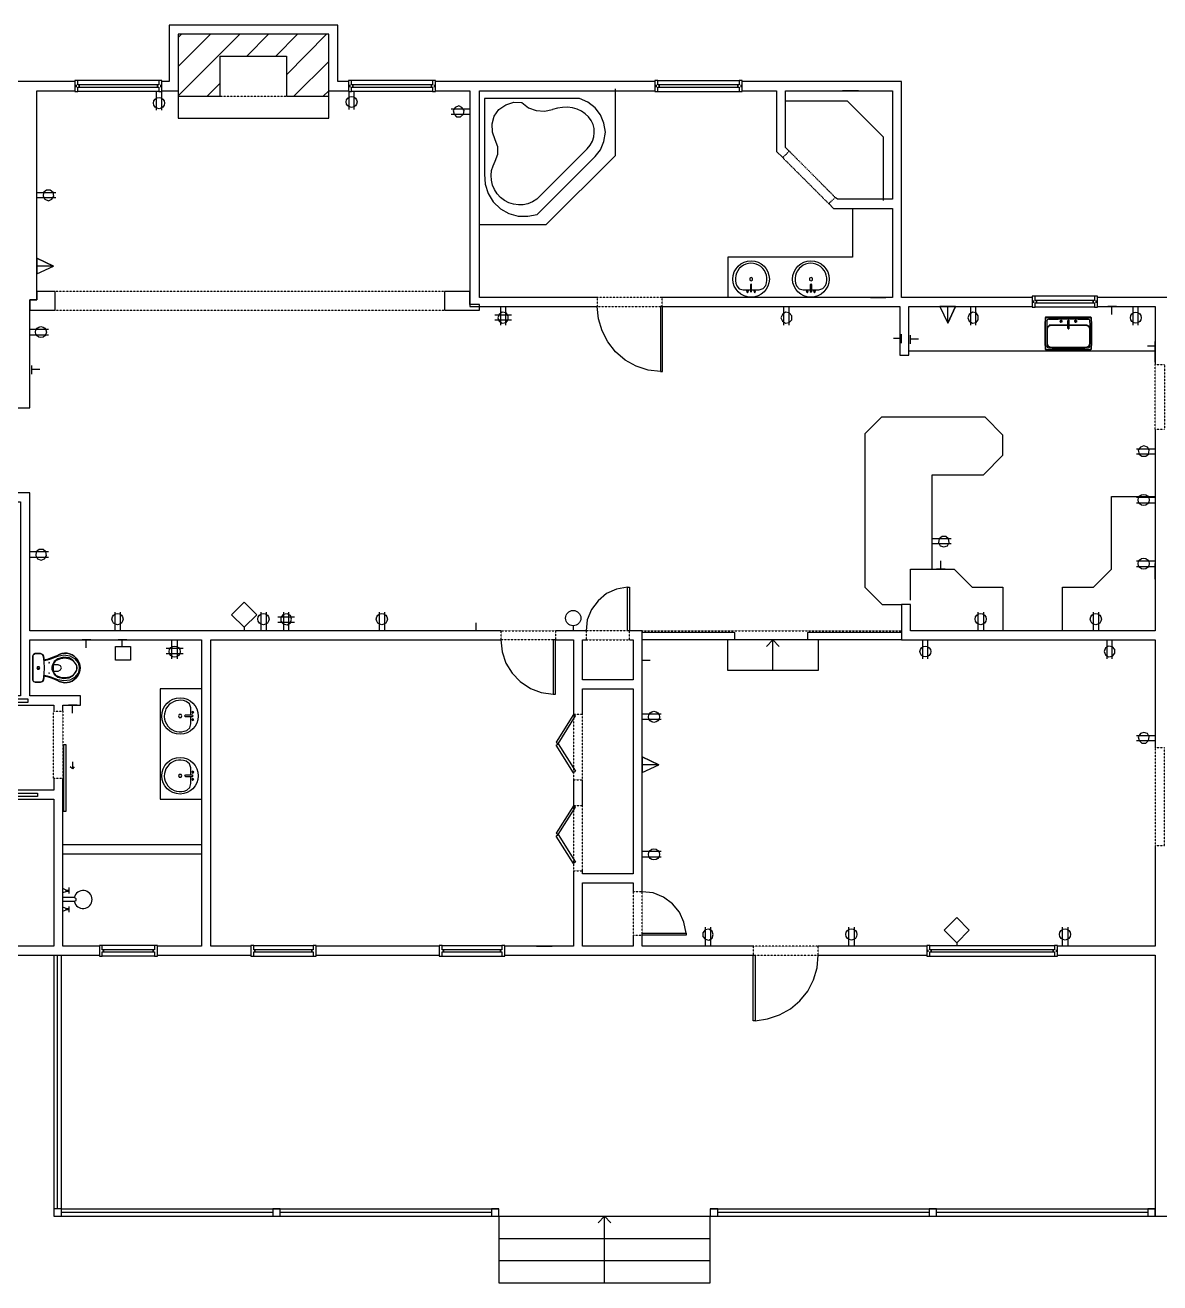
# Model space of a CAD drawing. Header units: inches. Extents: x -625442 to 34963, y -27993 to 66986.
# Drawn here: x 2120 to 2734, y 10921 to 11601 of the extents above; entities that cross this region are included whole.
import ezdxf

# ---------------------------------------------------------------- set-up
doc = ezdxf.new("R2010")
doc.units = ezdxf.units.IN
doc.header["$LTSCALE"] = 0.5
doc.header["$MEASUREMENT"] = 0
doc.linetypes.add('HIDDEN2', pattern=[0.1875, 0.125, -0.0625])
for name, color, linetype in [('A-ANNO-TEXT', 30, 'Continuous'), ('P-ABOVE', 201, 'HIDDEN2'), ('P-BELOW-LIGHT', 143, 'Continuous'), ('P-BELOW-MED', 145, 'Continuous'), ('P-CASEWORK', 140, 'Continuous'), ('P-DOOR', 51, 'Continuous'), ('P-FIXTURE', 63, 'Continuous'), ('P-RAILING', 60, 'Continuous'), ('P-WALL', 90, 'Continuous'), ('P-WINDOW', 213, 'Continuous')]:
    doc.layers.add(name, color=color, linetype=linetype)

msp = doc.modelspace()

# ---------------------------------------------------------------- linework, layer by layer
at = {"layer": 'A-ANNO-TEXT'}
for points in [[(2524.59186, 11252.25094), (2524.59186, 11268.88044), (2521.07032, 11265.3589)], [(2524.59186, 11268.88044), (2527.91776, 11265.3589)], [(2433.61872, 10921.41972), (2433.61872, 10957.41972), (2430.09718, 10953.89818)], [(2433.61872, 10957.41972), (2436.94462, 10953.89818)]]:
    msp.add_lwpolyline(points, dxfattribs=at)
at = {"layer": 'P-ABOVE'}
msp.add_line((2225.84782, 11562.73345), (2261.65015, 11562.73345), dxfattribs=at)
for points in [[(2558.24214, 11507.95393), (2533.39571, 11532.996), (2529.87417, 11529.47446), (2554.7206, 11504.62803)], [(2429.51026, 11449.06594), (2464.72567, 11449.06594), (2464.72567, 11453.95697), (2429.51026, 11453.95697)], [(2736.07995, 11382.54795), (2731.18892, 11382.54795), (2731.18892, 11417.76336), (2736.07995, 11417.76336)], [(2377.66535, 11268.88044), (2377.66535, 11273.77147), (2407.01153, 11273.77147), (2407.01153, 11268.88044)], [(2447.11796, 11273.77147), (2423.64103, 11273.77147), (2423.64103, 11268.88044), (2447.11796, 11268.88044)], [(2135.85289, 11230.33913), (2140.93956, 11230.33913), (2140.93956, 11193.94987), (2135.85289, 11193.94987)], [(2421.68461, 11228.57836), (2416.79359, 11228.57836), (2416.79359, 11193.16731), (2421.68461, 11193.16731)], [(2736.07995, 11157.75626), (2736.07995, 11210.57937), (2731.18892, 11210.57937), (2731.18892, 11157.75626)], [(2421.68461, 11179.27679), (2416.79359, 11179.27679), (2416.79359, 11144.06138), (2421.68461, 11144.06138)], [(2453.9654, 11109.23725), (2453.9654, 11132.71419), (2449.07438, 11132.71419), (2449.07438, 11109.23725)], [(2513.8316, 11098.47699), (2549.04701, 11098.47699), (2549.04701, 11103.36802), (2513.8316, 11103.36802)]]:
    msp.add_lwpolyline(points, close=True, dxfattribs=at)
for points in [[(2347.14533, 11457.08723), (2136.63545, 11457.08723)], [(2136.63545, 11447.10953), (2347.14533, 11447.10953)], [(2453.9654, 11273.77147), (2594.04447, 11273.77147)]]:
    msp.add_lwpolyline(points, dxfattribs=at)
at = {"layer": 'P-BELOW-LIGHT'}
for points in [[(2236.41244, 11596.18809), (2203.15344, 11562.92909)], [(2220.56551, 11596.18809), (2203.15344, 11578.77603)], [(2204.91421, 11596.18809), (2203.15344, 11594.42732)], [(2252.06373, 11596.18809), (2240.32526, 11584.25398)], [(2267.71502, 11596.18809), (2255.97656, 11584.25398)], [(2283.36632, 11596.18809), (2261.65015, 11574.27628)], [(2284.54016, 11581.515), (2265.75861, 11562.73345)], [(2148.17828, 11567.62448), (2148.17828, 11568.79833)], [(2192.78446, 11571.14602), (2192.78446, 11568.79833), (2192.0019, 11568.79833), (2192.0019, 11567.62448), (2192.78446, 11567.62448), (2192.78446, 11565.27679), (2194.34959, 11565.27679), (2194.34959, 11571.14602), (2192.78446, 11571.14602), (2148.96084, 11571.14602)], [(2193.56703, 11568.79833), (2193.56703, 11567.62448)], [(2225.84782, 11569.77653), (2218.80474, 11562.73345)], [(2296.08299, 11567.62448), (2296.08299, 11568.79833)], [(2340.68918, 11571.14602), (2340.68918, 11568.79833), (2340.10225, 11568.79833), (2340.10225, 11567.62448), (2340.68918, 11567.62448), (2340.68918, 11565.27679), (2342.2543, 11565.27679), (2342.2543, 11571.14602), (2340.68918, 11571.14602), (2296.86556, 11571.14602)], [(2341.47174, 11568.79833), (2341.47174, 11567.62448)], [(2462.37797, 11565.27679), (2462.37797, 11567.62448), (2463.16054, 11567.62448), (2463.16054, 11568.79833), (2462.37797, 11568.79833), (2462.37797, 11571.14602), (2460.81285, 11571.14602), (2460.81285, 11565.27679), (2462.37797, 11565.27679), (2506.39723, 11565.27679)], [(2461.59541, 11567.62448), (2461.59541, 11568.79833)], [(2462.37797, 11571.14602), (2506.39723, 11571.14602)], [(2507.1798, 11568.79833), (2507.1798, 11567.62448)], [(2192.78446, 11565.27679), (2148.96084, 11565.27679)], [(2191.41497, 11555.10345), (2191.41497, 11565.27679)], [(2194.34959, 11555.10345), (2194.34959, 11565.27679)], [(2284.54016, 11565.66807), (2281.60555, 11562.73345)], [(2295.49607, 11555.49473), (2295.49607, 11565.66807)], [(2340.68918, 11565.27679), (2296.86556, 11565.27679)], [(2298.23504, 11555.49473), (2298.23504, 11565.66807)], [(2570.76317, 11565.66807), (2562.15496, 11565.66807)], [(2350.66687, 11555.88601), (2360.84021, 11555.88601)], [(2584.26241, 11506.3888), (2584.26241, 11540.626), (2564.89394, 11559.99448), (2531.4393, 11559.99448)], [(2350.66687, 11552.9514), (2360.84021, 11552.9514)], [(2137.02673, 11510.49726), (2126.85339, 11510.49726)], [(2137.02673, 11507.75829), (2126.85339, 11507.75829)], [(2570.76317, 11506.97572), (2562.15496, 11506.97572)], [(2577.21933, 11502.08469), (2585.6319, 11502.08469)], [(2577.21933, 11453.95697), (2585.6319, 11453.95697)], [(2698.32121, 11454.54389), (2698.32121, 11452.1962), (2697.53864, 11452.1962), (2697.53864, 11451.02235), (2698.32121, 11451.02235), (2698.32121, 11448.67466), (2699.88634, 11448.67466), (2699.88634, 11454.54389), (2698.32121, 11454.54389), (2666.23606, 11454.54389)], [(2377.46971, 11438.8926), (2377.46971, 11449.06594)], [(2380.20869, 11438.8926), (2380.20869, 11449.06594)], [(2530.4611, 11438.8926), (2530.4611, 11449.06594)], [(2533.39571, 11438.8926), (2533.39571, 11449.06594)], [(2631.41193, 11438.8926), (2631.41193, 11449.06594)], [(2634.15091, 11438.8926), (2634.15091, 11449.06594)], [(2665.45349, 11451.02235), (2665.45349, 11452.1962)], [(2698.32121, 11448.67466), (2666.23606, 11448.67466)], [(2699.10377, 11452.1962), (2699.10377, 11451.02235)], [(2710.25532, 11449.06594), (2705.55993, 11449.06594)], [(2707.71198, 11444.76184), (2707.71198, 11449.06594)], [(2719.25481, 11438.8926), (2719.25481, 11449.06594)], [(2721.99379, 11438.8926), (2721.99379, 11449.06594)], [(2383.33895, 11444.37055), (2374.33945, 11444.37055)], [(2383.33895, 11441.63158), (2374.33945, 11441.63158)], [(2133.11391, 11436.54491), (2122.94057, 11436.54491)], [(2133.11391, 11433.61029), (2122.94057, 11433.61029)], [(2594.04447, 11429.30618), (2594.04447, 11434.00157)], [(2598.9355, 11428.9149), (2598.9355, 11433.61029)], [(2589.74037, 11431.84952), (2594.04447, 11431.84952)], [(2603.23961, 11431.45824), (2598.9355, 11431.45824)], [(2726.88482, 11427.74106), (2731.18892, 11427.74106)], [(2731.18892, 11425.19772), (2731.18892, 11430.08875)], [(2731.18892, 11418.9372), (2731.18892, 11427.34977)], [(2124.11442, 11412.48105), (2124.11442, 11417.17643)], [(2128.41852, 11415.02438), (2124.11442, 11415.02438)], [(2721.01558, 11372.17897), (2731.18892, 11372.17897)], [(2721.01558, 11369.43999), (2731.18892, 11369.43999)], [(2721.01558, 11345.96305), (2731.18892, 11345.96305)], [(2721.01558, 11343.02844), (2731.18892, 11343.02844)], [(2620.84731, 11323.46432), (2610.67397, 11323.46432)], [(2133.11391, 11316.42124), (2122.94057, 11316.42124)], [(2620.84731, 11320.72534), (2610.67397, 11320.72534)], [(2133.11391, 11313.48662), (2122.94057, 11313.48662)], [(2615.17372, 11311.53021), (2615.17372, 11307.03046)], [(2721.01558, 11311.53021), (2731.18892, 11311.53021)], [(2731.18892, 11301.74815), (2731.18892, 11310.16072)], [(2617.71705, 11307.03046), (2613.02166, 11307.03046)], [(2721.01558, 11308.59559), (2731.18892, 11308.59559)], [(2168.91624, 11283.94481), (2168.91624, 11273.77147)], [(2171.85086, 11283.94481), (2171.85086, 11273.77147)], [(2247.75963, 11283.94481), (2247.75963, 11273.77147)], [(2250.69424, 11283.94481), (2250.69424, 11273.77147)], [(2260.08502, 11283.94481), (2260.08502, 11273.77147)], [(2262.824, 11283.94481), (2262.824, 11273.77147)], [(2311.73428, 11283.94481), (2311.73428, 11273.77147)], [(2314.6689, 11283.94481), (2314.6689, 11273.77147)], [(2635.32476, 11283.94481), (2635.32476, 11273.77147)], [(2638.25937, 11283.94481), (2638.25937, 11273.77147)], [(2697.53864, 11283.94481), (2697.53864, 11273.77147)], [(2700.47326, 11283.94481), (2700.47326, 11273.77147)], [(2238.76013, 11275.72788), (2238.76013, 11273.77147)], [(2256.95476, 11281.40147), (2265.95425, 11281.40147)], [(2256.95476, 11278.46685), (2265.95425, 11278.46685)], [(2363.97047, 11278.07557), (2363.97047, 11273.77147)], [(2416.59794, 11276.51044), (2416.59794, 11273.77147)], [(2156.00392, 11268.88044), (2151.30854, 11268.88044)], [(2153.46059, 11264.57633), (2153.46059, 11268.88044)], [(2175.3724, 11268.88044), (2170.67701, 11268.88044)], [(2172.82906, 11265.3589), (2172.82906, 11268.88044)], [(2199.82754, 11258.7071), (2199.82754, 11268.88044)], [(2202.76216, 11258.7071), (2202.76216, 11268.88044)], [(2419.14128, 11273.77147), (2414.44589, 11273.77147)], [(2605.5873, 11258.7071), (2605.5873, 11268.88044)], [(2608.32628, 11258.7071), (2608.32628, 11268.88044)], [(2705.16865, 11258.7071), (2705.16865, 11268.88044)], [(2707.90762, 11258.7071), (2707.90762, 11268.88044)], [(2205.89242, 11264.18505), (2196.69729, 11264.18505)], [(2205.89242, 11261.25043), (2196.69729, 11261.25043)], [(2453.9654, 11255.18556), (2453.9654, 11259.88094)], [(2458.26951, 11257.72889), (2453.9654, 11257.72889)], [(2148.56956, 11233.66503), (2143.87417, 11233.66503)], [(2146.02623, 11229.36092), (2146.02623, 11233.66503)], [(2464.13874, 11228.774), (2453.9654, 11228.774)], [(2464.13874, 11225.83938), (2453.9654, 11225.83938)], [(2721.01558, 11217.23117), (2731.18892, 11217.23117)], [(2721.01558, 11214.4922), (2731.18892, 11214.4922)], [(2146.02623, 11202.94937), (2146.02623, 11199.23219)], [(2147.00443, 11200.21039), (2146.02623, 11199.23219), (2144.85238, 11200.21039)], [(2464.13874, 11154.43036), (2453.9654, 11154.43036)], [(2464.13874, 11151.49574), (2453.9654, 11151.49574)], [(2488.00697, 11113.54136), (2488.00697, 11103.36802)], [(2490.74594, 11113.54136), (2490.74594, 11103.36802)], [(2565.48086, 11113.54136), (2565.48086, 11103.36802)], [(2568.41548, 11113.54136), (2568.41548, 11103.36802)], [(2680.90915, 11113.54136), (2680.90915, 11103.36802)], [(2683.84376, 11113.54136), (2683.84376, 11103.36802)], [(2190.43677, 11103.7593), (2190.43677, 11101.41161), (2189.6542, 11101.41161), (2189.6542, 11100.23776), (2190.43677, 11100.23776), (2190.43677, 11097.89007), (2192.0019, 11097.89007), (2192.0019, 11103.7593), (2190.43677, 11103.7593), (2162.0688, 11103.7593)], [(2244.04244, 11097.89007), (2244.04244, 11100.23776), (2244.62937, 11100.23776), (2244.62937, 11101.41161), (2244.04244, 11101.41161), (2244.04244, 11103.7593), (2242.47732, 11103.7593), (2242.47732, 11097.89007), (2244.04244, 11097.89007), (2276.12759, 11097.89007)], [(2244.04244, 11103.7593), (2276.12759, 11103.7593)], [(2345.77585, 11097.89007), (2345.77585, 11100.23776), (2346.55841, 11100.23776), (2346.55841, 11101.41161), (2345.77585, 11101.41161), (2345.77585, 11103.7593), (2344.21072, 11103.7593), (2344.21072, 11097.89007), (2345.77585, 11097.89007), (2378.05664, 11097.89007)], [(2345.77585, 11103.7593), (2378.05664, 11103.7593)], [(2396.83819, 11103.36802), (2405.25076, 11103.36802)], [(2609.30448, 11097.89007), (2609.30448, 11100.23776), (2610.08705, 11100.23776), (2610.08705, 11101.41161), (2609.30448, 11101.41161), (2609.30448, 11103.7593), (2607.73935, 11103.7593), (2607.73935, 11097.89007), (2609.30448, 11097.89007), (2676.80068, 11097.89007)], [(2608.52192, 11100.23776), (2608.52192, 11101.41161)], [(2609.30448, 11103.7593), (2676.80068, 11103.7593)], [(2623.97757, 11105.12879), (2623.97757, 11103.36802)], [(2677.58325, 11101.41161), (2677.58325, 11100.23776)], [(2190.43677, 11097.89007), (2162.0688, 11097.89007)]]:
    msp.add_lwpolyline(points, dxfattribs=at)
for points in [[(2148.96084, 11568.79833), (2148.96084, 11571.14602), (2147.39571, 11571.14602), (2147.39571, 11565.27679), (2148.96084, 11565.27679), (2148.96084, 11567.62448), (2149.74341, 11567.62448), (2149.74341, 11568.79833)], [(2296.86556, 11568.79833), (2296.86556, 11571.14602), (2295.30043, 11571.14602), (2295.30043, 11565.27679), (2296.86556, 11565.27679), (2296.86556, 11567.62448), (2297.64812, 11567.62448), (2297.64812, 11568.79833)], [(2506.39723, 11567.62448), (2506.39723, 11565.27679), (2507.96236, 11565.27679), (2507.96236, 11571.14602), (2506.39723, 11571.14602), (2506.39723, 11568.79833), (2505.61467, 11568.79833), (2505.61467, 11567.62448)], [(2354.77534, 11557.45114), (2352.81893, 11556.66858), (2351.84072, 11554.90781), (2352.232, 11552.9514), (2353.60149, 11551.58191), (2355.75354, 11551.58191), (2357.31867, 11552.9514), (2357.70996, 11554.90781), (2356.53611, 11556.66858)], [(2133.11391, 11506.19316), (2134.87468, 11506.97572), (2136.04853, 11508.73649), (2135.65724, 11510.69291), (2134.09212, 11511.86675), (2131.94006, 11511.86675), (2130.37493, 11510.69291), (2130.17929, 11508.73649), (2131.1575, 11506.97572)], [(2126.85339, 11466.67365), (2135.85289, 11470.78211), (2126.85339, 11475.08622)], [(2126.85339, 11470.78211), (2126.85339, 11475.08622), (2135.85289, 11470.78211), (2126.85339, 11470.78211), (2126.85339, 11466.67365), (2135.85289, 11470.78211)], [(2666.23606, 11452.1962), (2666.23606, 11454.54389), (2664.67093, 11454.54389), (2664.67093, 11448.67466), (2666.23606, 11448.67466), (2666.23606, 11451.02235), (2667.01862, 11451.02235), (2667.01862, 11452.1962)], [(2375.90458, 11443.00107), (2376.68715, 11441.04465), (2378.25228, 11440.06645), (2380.40433, 11440.45773), (2381.57818, 11441.82722), (2381.57818, 11443.97927), (2380.40433, 11445.5444), (2378.25228, 11445.93568), (2376.68715, 11444.76184)], [(2528.89597, 11443.00107), (2529.67853, 11441.04465), (2531.4393, 11440.06645), (2533.39571, 11440.45773), (2534.7652, 11441.82722), (2534.7652, 11443.97927), (2533.39571, 11445.5444), (2531.4393, 11445.93568), (2529.67853, 11444.76184)], [(2614.78243, 11449.06594), (2619.08654, 11440.06645), (2623.195, 11449.06594)], [(2619.08654, 11449.06594), (2623.195, 11449.06594), (2619.08654, 11440.06645), (2619.08654, 11449.06594), (2614.78243, 11449.06594), (2619.08654, 11440.06645)], [(2629.8468, 11443.00107), (2630.62937, 11441.04465), (2632.39014, 11440.06645), (2634.34655, 11440.45773), (2635.5204, 11441.82722), (2635.5204, 11443.97927), (2634.34655, 11445.5444), (2632.39014, 11445.93568), (2630.62937, 11444.76184)], [(2724.92841, 11373.7441), (2723.16763, 11372.96153), (2721.99379, 11371.3964), (2722.38507, 11369.24435), (2723.9502, 11368.0705), (2726.10225, 11368.0705), (2727.47174, 11369.24435), (2727.86302, 11371.3964), (2726.88482, 11372.96153)], [(2616.93449, 11319.16021), (2618.8909, 11319.74714), (2619.8691, 11321.50791), (2619.47782, 11323.46432), (2617.91269, 11324.83381), (2615.95628, 11324.83381), (2614.39115, 11323.46432), (2613.99987, 11321.50791), (2614.97808, 11319.74714)], [(2129.20109, 11311.92149), (2130.96186, 11312.70406), (2131.94006, 11314.46483), (2131.74442, 11316.42124), (2130.17929, 11317.79073), (2128.02724, 11317.79073), (2126.46211, 11316.42124), (2126.26647, 11314.46483), (2127.24467, 11312.70406)], [(2238.76013, 11289.22712), (2245.60757, 11282.37968), (2238.76013, 11275.72788), (2231.91269, 11282.37968), (2238.76013, 11289.22712), (2245.60757, 11282.37968), (2238.76013, 11275.72788), (2231.91269, 11282.37968)], [(2264.38912, 11280.03198), (2263.8022, 11281.98839), (2262.04143, 11282.9666), (2259.88938, 11282.57532), (2258.71553, 11281.01019), (2258.71553, 11279.05378), (2259.88938, 11277.48865), (2262.04143, 11277.09737), (2263.8022, 11278.07557)], [(2169.30752, 11257.92453), (2169.30752, 11265.3589), (2177.32881, 11265.3589), (2177.32881, 11257.92453)], [(2703.60352, 11262.61992), (2704.19044, 11260.85915), (2705.95121, 11259.6853), (2708.10327, 11260.07659), (2709.27711, 11261.64171), (2709.27711, 11263.59813), (2708.10327, 11265.16326), (2705.95121, 11265.55454), (2704.19044, 11264.57633)], [(2724.92841, 11218.7963), (2723.16763, 11218.20938), (2721.99379, 11216.44861), (2722.38507, 11214.4922), (2723.9502, 11213.12271), (2726.10225, 11213.12271), (2727.47174, 11214.4922), (2727.86302, 11216.44861), (2726.88482, 11218.20938)], [(2453.9654, 11197.27577), (2462.9649, 11201.38424), (2453.9654, 11205.68834)], [(2453.9654, 11201.38424), (2453.9654, 11205.68834), (2462.9649, 11201.38424), (2453.9654, 11201.38424), (2453.9654, 11197.27577), (2462.9649, 11201.38424)], [(2492.31107, 11109.62854), (2491.72415, 11111.38931), (2489.96338, 11112.56315), (2488.00697, 11112.17187), (2486.63748, 11110.60674), (2486.63748, 11108.65033), (2488.00697, 11107.0852), (2489.96338, 11106.69392), (2491.72415, 11107.67213)], [(2623.97757, 11118.82367), (2630.62937, 11111.97623), (2623.97757, 11105.12879), (2617.13013, 11111.97623), (2623.97757, 11118.82367), (2630.62937, 11111.97623), (2623.97757, 11105.12879), (2617.13013, 11111.97623)], [(2162.0688, 11101.41161), (2162.0688, 11103.7593), (2160.69931, 11103.7593), (2160.69931, 11097.89007), (2162.0688, 11097.89007), (2162.0688, 11100.23776), (2162.85137, 11100.23776), (2162.85137, 11101.41161)], [(2276.12759, 11100.23776), (2276.12759, 11097.89007), (2277.69272, 11097.89007), (2277.69272, 11103.7593), (2276.12759, 11103.7593), (2276.12759, 11101.41161), (2275.34503, 11101.41161), (2275.34503, 11100.23776)], [(2378.05664, 11100.23776), (2378.05664, 11097.89007), (2379.62177, 11097.89007), (2379.62177, 11103.7593), (2378.05664, 11103.7593), (2378.05664, 11101.41161), (2377.27407, 11101.41161), (2377.27407, 11100.23776)], [(2676.80068, 11100.23776), (2676.80068, 11097.89007), (2678.36581, 11097.89007), (2678.36581, 11103.7593), (2676.80068, 11103.7593), (2676.80068, 11101.41161), (2676.01812, 11101.41161), (2676.01812, 11100.23776)]]:
    msp.add_lwpolyline(points, close=True, dxfattribs=at)
for centre, radius in [((2192.85477, 11558.94902), 3.00568), ((2296.8832, 11559.58812), 2.95777), ((2720.64639, 11442.9937), 2.95672), ((2129.02052, 11435.19306), 2.95777), ((2724.86115, 11344.52326), 3.00568), ((2724.86115, 11310.09041), 3.00568), ((2170.41106, 11280.09923), 3.00568), ((2249.25445, 11280.09923), 3.00568), ((2313.22911, 11280.09923), 3.00568), ((2416.63073, 11280.62336), 4.14125), ((2636.81958, 11280.09923), 3.00568), ((2699.03346, 11280.09923), 3.00568), ((2201.26734, 11262.55267), 3.00568), ((2606.93786, 11262.58837), 2.91586), ((2460.29317, 11227.27918), 3.00568), ((2460.29317, 11152.93554), 3.00568), ((2566.97568, 11109.69579), 3.00568), ((2682.40397, 11109.69579), 3.00568)]:
    msp.add_circle(centre, radius, dxfattribs=at)
at = {"layer": 'P-BELOW-MED'}
for p, q in [((2136.04853, 11098.47699), (2136.04853, 10957.41972)), ((2140.04853, 10961.41972), (2140.04853, 11098.47699)), ((2136.04853, 10957.41972), (2376.50469, 10957.41972)), ((2140.04853, 10961.41972), (2376.50469, 10961.41972)), ((2376.50469, 10957.41972), (2490.73276, 10957.41972)), ((2490.73276, 10961.41972), (2731.18892, 10961.41972)), ((2490.73276, 10957.41972), (2731.18892, 10957.41972))]:
    msp.add_line(p, q, dxfattribs=at)
for points in [[(2203.15344, 11562.73345), (2203.15344, 11550.73345), (2284.54016, 11550.73345), (2284.54016, 11562.73345)], [(2504.04954, 11268.88044), (2504.04954, 11272.79326), (2453.9654, 11272.79326)], [(2594.04447, 11268.88044), (2453.9654, 11268.88044)], [(2549.04701, 11268.88044), (2549.04701, 11252.25094), (2500.13672, 11252.25094), (2500.13672, 11268.88044)], [(2594.04447, 11272.79326), (2543.17777, 11272.79326), (2543.17777, 11268.88044)], [(2215.87012, 11158.14754), (2140.54827, 11158.14754)], [(2140.93956, 11153.25651), (2215.87012, 11153.25651)], [(2376.50469, 10957.41972), (2376.50469, 10945.41972), (2490.73276, 10945.41972), (2490.73276, 10957.41972)], [(2376.50469, 10945.41972), (2376.50469, 10933.41972), (2490.73276, 10933.41972), (2490.73276, 10945.41972)], [(2376.50469, 10933.41972), (2376.50469, 10921.41972), (2490.73276, 10921.41972), (2490.73276, 10933.41972)]]:
    msp.add_lwpolyline(points, dxfattribs=at)
at = {"layer": 'P-CASEWORK'}
msp.add_line((2597.9573, 11425.06594), (2731.18892, 11425.06594), dxfattribs=at)
for points in [[(2439.29232, 11566.64628), (2439.29232, 11530.45266), (2401.92486, 11493.0852), (2365.92688, 11493.0852)], [(2567.63292, 11502.08469), (2567.63292, 11475.67314), (2500.13672, 11475.67314), (2500.13672, 11453.95697)], [(2610.67397, 11307.03046), (2610.67397, 11358.0928), (2638.25937, 11358.0928), (2648.824, 11368.65743), (2648.824, 11379.41769), (2639.23758, 11389.19975), (2583.28421, 11389.19975), (2574.28472, 11380.20025), (2574.28472, 11297.44405), (2583.67549, 11288.05327), (2594.04447, 11288.05327)], [(2681.10479, 11273.77147), (2681.10479, 11297.44405), (2697.73428, 11297.44405), (2707.51634, 11307.03046), (2707.51634, 11346.35433), (2730.99328, 11346.35433)], [(2598.9355, 11290.40096), (2598.9355, 11307.03046), (2622.41244, 11307.03046), (2632.1945, 11297.44405), (2648.824, 11297.44405), (2648.824, 11273.77147)], [(2215.87012, 11242.46888), (2193.37139, 11242.46888), (2193.37139, 11182.79833), (2215.87012, 11182.79833)]]:
    msp.add_lwpolyline(points, dxfattribs=at)
at = {"layer": 'P-DOOR'}
for points in [[(2463.74746, 11413.85053), (2457.09566, 11414.6331), (2450.63951, 11416.78515), (2444.77027, 11420.11105), (2439.48796, 11424.6108), (2435.37949, 11429.89311), (2432.24924, 11435.95798), (2430.29282, 11442.41414), (2429.51026, 11449.06594)], [(2445.94412, 11297.44405), (2440.07488, 11296.2702), (2434.59693, 11293.92251), (2430.09718, 11290.00968), (2426.57564, 11285.31429), (2424.22795, 11279.6407), (2423.64103, 11273.77147), (2407.01153, 11273.77147)], [(2377.46971, 11268.88044), (2378.25228, 11262.42428), (2380.20869, 11256.3594), (2383.73023, 11250.88145), (2388.03434, 11246.3817), (2393.51229, 11242.66452), (2399.38152, 11240.51247), (2405.83768, 11239.53426)], [(2477.63798, 11110.4111), (2476.46414, 11116.28034), (2474.11644, 11121.75829), (2470.20362, 11126.25803), (2465.50823, 11129.77958), (2459.83464, 11132.12727), (2453.9654, 11132.71419)], [(2515.00545, 11063.06594), (2521.65724, 11064.04415), (2528.1134, 11066.1962), (2533.98264, 11069.5221), (2539.06931, 11073.82621), (2543.37341, 11079.10852), (2546.50367, 11085.17339), (2548.46008, 11091.62955), (2549.04701, 11098.47699)]]:
    msp.add_lwpolyline(points, dxfattribs=at)
for points in [[(2463.74746, 11449.06594), (2463.74746, 11413.85053), (2464.92131, 11413.85053), (2464.92131, 11449.06594)], [(2445.94412, 11273.77147), (2445.94412, 11297.44405), (2447.11796, 11297.44405), (2447.11796, 11273.77147)], [(2405.83768, 11268.88044), (2405.83768, 11239.53426), (2407.01153, 11239.53426), (2407.01153, 11268.88044)], [(2407.40281, 11213.51399), (2408.57666, 11212.73143), (2417.96743, 11227.79579), (2416.79359, 11228.57836)], [(2142.70033, 11212.1445), (2141.1352, 11212.1445), (2141.1352, 11176.34217), (2142.70033, 11176.34217)], [(2407.40281, 11211.94886), (2408.57666, 11212.73143), (2417.96743, 11197.8627), (2416.79359, 11197.08013)], [(2407.40281, 11164.40806), (2408.57666, 11163.6255), (2417.96743, 11178.49422), (2416.79359, 11179.27679)], [(2407.40281, 11162.84293), (2408.57666, 11163.6255), (2417.96743, 11148.75677), (2416.79359, 11147.9742)], [(2453.9654, 11110.4111), (2477.63798, 11110.4111), (2477.63798, 11109.23725), (2453.9654, 11109.23725)], [(2515.00545, 11098.47699), (2515.00545, 11063.06594), (2513.8316, 11063.06594), (2513.8316, 11098.47699)]]:
    msp.add_lwpolyline(points, close=True, dxfattribs=at)
at = {"layer": 'P-FIXTURE'}
for points in [[(2420.11948, 11561.36396), (2368.66586, 11561.36396), (2368.66586, 11520.47496), (2369.05714, 11515.19265), (2370.62227, 11510.10598), (2373.36125, 11505.60624), (2377.27407, 11501.88905), (2381.77382, 11499.34572), (2386.86049, 11497.78059), (2392.1428, 11497.78059), (2397.22947, 11498.7588), (2428.53205, 11530.06138), (2431.46667, 11533.77856), (2433.22744, 11538.27831), (2434.01001, 11543.16934), (2433.22744, 11548.06037), (2431.46667, 11552.56011), (2428.53205, 11556.47294), (2424.61923, 11559.40755)], [(2512.85339, 11464.71723), (2512.07083, 11464.32595), (2512.07083, 11463.34775), (2512.85339, 11462.95646), (2513.44032, 11463.34775), (2513.44032, 11464.32595)], [(2512.46211, 11461.00005), (2512.46211, 11457.08723), (2512.85339, 11456.69595), (2513.04903, 11457.08723), (2513.04903, 11461.00005), (2512.85339, 11461.19569)], [(2545.13418, 11464.71723), (2544.35162, 11464.32595), (2544.35162, 11463.34775), (2545.13418, 11462.95646), (2545.91675, 11463.34775), (2545.91675, 11464.32595)], [(2544.7429, 11461.00005), (2544.7429, 11457.08723), (2545.13418, 11456.69595), (2545.52547, 11457.08723), (2545.52547, 11461.00005), (2545.13418, 11461.19569)], [(2510.31006, 11457.08723), (2510.89698, 11456.50031), (2511.28826, 11457.08723), (2510.89698, 11457.47851)], [(2514.22288, 11457.08723), (2514.8098, 11456.50031), (2515.20109, 11457.08723), (2514.8098, 11457.47851)], [(2542.59085, 11457.08723), (2543.17777, 11456.50031), (2543.56905, 11457.08723), (2543.17777, 11457.47851)], [(2546.50367, 11457.08723), (2547.09059, 11456.50031), (2547.48188, 11457.08723), (2547.09059, 11457.47851)], [(2695.77787, 11427.54541), (2695.97351, 11429.50183), (2695.97351, 11439.28388), (2695.77787, 11441.2403), (2695.58223, 11442.02286), (2694.99531, 11442.2185), (2689.51736, 11442.2185), (2693.0389, 11442.2185), (2694.99531, 11442.2185), (2689.51736, 11442.2185), (2678.75709, 11442.2185), (2673.47478, 11442.2185), (2675.43119, 11442.2185), (2678.75709, 11442.2185), (2673.47478, 11442.2185), (2672.88786, 11442.02286), (2672.49658, 11441.2403), (2672.49658, 11439.28388), (2672.49658, 11429.50183), (2672.49658, 11427.54541), (2672.88786, 11426.95849), (2673.47478, 11426.76285), (2675.43119, 11426.56721), (2693.0389, 11426.56721), (2694.99531, 11426.76285), (2695.58223, 11426.95849)], [(2679.7353, 11441.04465), (2680.32222, 11440.65337), (2680.7135, 11441.04465), (2680.32222, 11441.63158)], [(2679.93094, 11441.2403), (2679.93094, 11441.43594), (2679.93094, 11441.2403), (2679.7353, 11441.2403), (2679.93094, 11441.2403), (2679.93094, 11441.43594)], [(2680.32222, 11440.65337), (2679.93094, 11440.65337), (2679.7353, 11441.04465), (2679.93094, 11440.65337)], [(2680.32222, 11440.65337), (2679.93094, 11440.65337), (2679.7353, 11441.04465), (2679.93094, 11440.65337)], [(2680.12658, 11441.43594), (2680.32222, 11441.63158), (2680.51786, 11441.43594), (2680.32222, 11441.63158)], [(2680.12658, 11441.63158), (2680.32222, 11441.63158)], [(2680.7135, 11441.43594), (2680.7135, 11441.2403), (2680.7135, 11441.04465), (2680.7135, 11440.84901), (2680.7135, 11440.65337), (2680.7135, 11440.84901), (2680.7135, 11441.04465), (2680.7135, 11441.2403), (2680.7135, 11441.43594), (2680.7135, 11441.2403)], [(2680.7135, 11441.04465), (2680.7135, 11440.84901), (2680.7135, 11440.65337), (2680.7135, 11440.84901)], [(2688.53915, 11441.04465), (2688.14787, 11441.63158), (2687.56094, 11441.04465), (2688.14787, 11440.65337)], [(2687.56094, 11441.2403), (2687.75659, 11441.2403), (2687.75659, 11441.43594), (2687.75659, 11441.2403), (2687.56094, 11441.04465), (2687.75659, 11440.84901), (2687.75659, 11440.65337), (2687.75659, 11440.84901), (2687.56094, 11441.04465), (2687.75659, 11441.2403), (2687.75659, 11441.43594), (2687.75659, 11441.2403)], [(2687.95223, 11441.63158), (2688.14787, 11441.63158), (2688.34351, 11441.63158), (2688.14787, 11441.63158)], [(2687.95223, 11441.43594), (2688.34351, 11441.43594), (2688.53915, 11441.04465), (2688.53915, 11440.84901), (2688.53915, 11441.04465), (2688.53915, 11440.84901), (2688.53915, 11440.65337), (2688.53915, 11440.84901), (2688.53915, 11441.04465), (2688.34351, 11441.43594)], [(2688.14787, 11440.65337), (2687.95223, 11440.65337), (2688.14787, 11440.65337), (2688.34351, 11440.65337), (2688.14787, 11440.65337), (2687.95223, 11440.65337)], [(2688.53915, 11441.43594), (2688.53915, 11441.2403)], [(2124.70134, 11260.27223), (2125.09262, 11261.05479), (2125.87519, 11261.44607), (2125.09262, 11261.05479)], [(2133.70083, 11256.55504), (2133.50519, 11256.75069), (2133.30955, 11256.55504), (2133.50519, 11256.3594)], [(2138.20058, 11248.7294), (2141.1352, 11247.94683), (2144.26546, 11248.33812), (2146.22187, 11249.51196), (2147.787, 11251.27273), (2148.37392, 11252.44658), (2148.56956, 11253.81607), (2148.37392, 11254.98992), (2147.787, 11256.16376), (2146.22187, 11257.92453), (2144.26546, 11259.09838), (2141.1352, 11259.48966), (2138.20058, 11258.7071), (2136.24417, 11257.14197), (2135.07032, 11254.98992), (2134.87468, 11254.40299), (2134.87468, 11253.81607), (2134.87468, 11253.0335), (2135.07032, 11252.44658), (2136.24417, 11250.29453)], [(2140.15699, 11253.81607), (2139.57007, 11254.79427), (2138.39622, 11255.3812), (2135.65724, 11255.3812), (2135.65724, 11254.59863), (2135.65724, 11253.81607), (2135.65724, 11252.83786), (2135.65724, 11252.0553), (2135.4616, 11252.25094), (2135.4616, 11252.64222), (2135.26596, 11253.22914), (2135.26596, 11253.81607), (2135.26596, 11254.40299), (2135.4616, 11254.79427), (2136.24417, 11256.55504), (2137.41802, 11257.92453), (2139.76571, 11258.90274), (2142.1134, 11259.09838), (2144.4611, 11258.7071), (2146.22187, 11257.72889), (2147.59136, 11256.16376), (2148.17828, 11254.98992), (2148.17828, 11253.81607), (2148.17828, 11252.44658), (2147.59136, 11251.46837), (2146.22187, 11249.7076), (2144.4611, 11248.7294), (2142.1134, 11248.33812), (2139.76571, 11248.53376), (2137.41802, 11249.51196), (2136.43981, 11250.68581), (2135.65724, 11252.0553), (2138.39622, 11252.0553), (2139.57007, 11252.64222)], [(2128.41852, 11253.81607), (2128.02724, 11254.40299), (2127.24467, 11254.40299), (2126.85339, 11253.81607), (2127.24467, 11253.0335), (2128.02724, 11253.0335)], [(2128.22288, 11253.81607), (2127.63596, 11254.40299), (2127.04903, 11253.81607), (2127.63596, 11253.22914)], [(2133.30955, 11250.88145), (2133.50519, 11250.68581), (2133.70083, 11250.88145), (2133.50519, 11251.07709)], [(2125.87519, 11245.99042), (2125.09262, 11246.3817), (2124.70134, 11247.16427), (2125.09262, 11246.3817)], [(2203.34908, 11227.79579), (2203.74037, 11227.01323), (2204.71857, 11227.01323), (2205.10985, 11227.79579), (2204.71857, 11228.57836), (2203.74037, 11228.57836)], [(2207.06627, 11227.40451), (2210.97909, 11227.40451), (2211.37037, 11227.79579), (2210.97909, 11228.18708), (2207.06627, 11228.18708), (2206.67498, 11227.79579)], [(2210.97909, 11229.16528), (2211.56601, 11229.75221), (2210.97909, 11230.14349), (2210.58781, 11229.75221)], [(2210.97909, 11225.25246), (2211.56601, 11225.83938), (2210.97909, 11226.23067), (2210.58781, 11225.83938)], [(2203.34908, 11195.515), (2203.74037, 11194.73244), (2204.71857, 11194.73244), (2205.10985, 11195.515), (2204.71857, 11196.10193), (2203.74037, 11196.10193)], [(2207.06627, 11195.12372), (2210.97909, 11195.12372), (2211.37037, 11195.515), (2210.97909, 11195.71065), (2207.06627, 11195.71065), (2206.67498, 11195.515)], [(2210.97909, 11196.88449), (2211.56601, 11197.47142), (2210.97909, 11197.8627), (2210.58781, 11197.47142)], [(2210.97909, 11192.97167), (2211.56601, 11193.55859), (2210.97909, 11193.94987), (2210.58781, 11193.55859)], [(2144.06981, 11133.6924), (2144.26546, 11133.6924), (2144.26546, 11134.86625), (2144.06981, 11134.86625)], [(2144.06981, 11133.30112), (2144.06981, 11132.90983), (2144.26546, 11132.90983), (2144.26546, 11133.30112), (2144.26546, 11133.6924), (2144.06981, 11133.6924)], [(2144.26546, 11131.93163), (2144.26546, 11132.90983), (2144.06981, 11132.90983), (2144.06981, 11131.93163)], [(2144.06981, 11123.7147), (2144.26546, 11123.7147), (2144.26546, 11124.69291), (2144.06981, 11124.69291)], [(2144.06981, 11123.32342), (2144.06981, 11122.93214), (2144.26546, 11122.93214), (2144.26546, 11123.32342), (2144.26546, 11123.7147), (2144.06981, 11123.7147)], [(2144.26546, 11121.95393), (2144.26546, 11122.93214), (2144.06981, 11122.93214), (2144.06981, 11121.95393)]]:
    msp.add_lwpolyline(points, close=True, dxfattribs=at)
for points in [[(2424.22795, 11534.16984), (2397.03383, 11506.97572, -0.822999066), (2374.5351, 11527.51805), (2375.90458, 11531.43087), (2375.90458, 11535.34369), (2374.5351, 11539.06087), (2372.96997, 11543.16934), (2372.77433, 11547.66908), (2373.94817, 11551.97319), (2376.49151, 11555.49473), (2380.20869, 11558.03807), (2384.51279, 11559.40755), (2388.8169, 11559.21191), (2392.53408, 11556.47294), (2396.64255, 11554.90781), (2401.14229, 11554.51652), (2405.4464, 11555.49473)], [(2513.04903, 11458.06543), (2517.1575, 11458.06543), (2519.30955, 11458.848), (2520.67904, 11460.41313, 1.540303373), (2505.02775, 11460.21749), (2506.39723, 11458.65236), (2508.54929, 11458.06543), (2512.46211, 11458.06543)], [(2545.52547, 11458.06543), (2549.43829, 11458.06543), (2551.59034, 11458.848), (2552.95983, 11460.41313, 1.540303373), (2537.30854, 11460.21749), (2538.67803, 11458.65236), (2540.83008, 11458.06543), (2544.7429, 11458.06543)], [(2210.00088, 11228.18708), (2210.00088, 11232.0999), (2209.21832, 11234.25195), (2207.45755, 11235.62144, 1.529927729), (2207.84883, 11219.97015), (2209.41396, 11221.33964), (2210.00088, 11223.49169), (2210.00088, 11227.40451)], [(2210.00088, 11195.71065), (2210.00088, 11199.81911), (2209.21832, 11201.97116), (2207.45755, 11203.34065, 1.529927729), (2207.84883, 11187.68936), (2209.41396, 11189.05885), (2210.00088, 11191.2109), (2210.00088, 11195.12372)]]:
    msp.add_lwpolyline(points, format="xyb", dxfattribs=at)
for points in [[(2675.43119, 11443.19671), (2671.90965, 11443.19671), (2671.71401, 11443.00107), (2671.71401, 11442.80542), (2671.51837, 11439.28388), (2671.71401, 11439.28388), (2671.71401, 11429.69747)], [(2671.51837, 11439.28388), (2671.51837, 11429.50183), (2671.71401, 11429.69747), (2671.90965, 11426.17593), (2671.90965, 11425.98029), (2675.43119, 11425.78464)], [(2693.0389, 11443.19671), (2675.43119, 11443.19671), (2675.43119, 11443.00107), (2671.90965, 11443.00107), (2671.90965, 11442.80542), (2671.71401, 11439.28388)], [(2672.69222, 11437.52311), (2672.69222, 11437.32747), (2672.69222, 11436.93619), (2673.27914, 11438.30568), (2674.64863, 11438.8926), (2674.25735, 11438.8926), (2673.86606, 11438.8926)], [(2674.64863, 11438.8926), (2673.27914, 11438.30568), (2672.69222, 11436.93619)], [(2673.86606, 11438.69696), (2673.27914, 11438.30568), (2672.88786, 11437.71875)], [(2683.64812, 11438.8926), (2674.64863, 11438.8926), (2683.64812, 11438.8926)], [(2696.95172, 11439.28388), (2696.75608, 11442.80542), (2696.75608, 11443.00107), (2696.3648, 11443.19671), (2693.0389, 11443.19671), (2693.0389, 11443.00107), (2675.43119, 11443.00107)], [(2683.64812, 11441.2403), (2683.64812, 11441.04465), (2683.64812, 11440.84901), (2683.64812, 11440.65337), (2683.64812, 11440.45773), (2683.64812, 11440.26209), (2683.64812, 11440.06645), (2683.64812, 11439.87081), (2683.64812, 11439.67517), (2683.64812, 11439.47953), (2683.64812, 11439.28388), (2683.64812, 11439.08824), (2683.64812, 11438.8926), (2683.64812, 11438.69696), (2683.64812, 11438.50132), (2683.64812, 11438.30568), (2683.64812, 11438.11004), (2683.64812, 11437.9144), (2683.64812, 11437.71875), (2683.64812, 11437.52311), (2683.64812, 11437.32747)], [(2683.84376, 11441.63158), (2683.84376, 11441.43594)], [(2684.43069, 11441.82722), (2684.23504, 11441.82722), (2684.0394, 11441.82722)], [(2684.62633, 11441.43594), (2684.62633, 11441.63158)], [(2684.62633, 11437.32747), (2684.62633, 11437.52311), (2684.62633, 11437.71875), (2684.62633, 11437.9144), (2684.62633, 11438.11004), (2684.62633, 11438.30568), (2684.62633, 11438.50132), (2684.62633, 11438.69696), (2684.62633, 11438.8926), (2684.62633, 11439.08824), (2684.62633, 11439.28388), (2684.62633, 11439.47953), (2684.62633, 11439.67517), (2684.62633, 11439.87081), (2684.62633, 11440.06645), (2684.62633, 11440.26209), (2684.62633, 11440.45773), (2684.62633, 11440.65337), (2684.62633, 11440.84901), (2684.62633, 11441.04465), (2684.62633, 11441.2403)], [(2693.82146, 11438.8926), (2684.62633, 11438.8926), (2693.82146, 11438.8926)], [(2688.34351, 11440.65337), (2688.34351, 11440.65337)], [(2688.34351, 11440.65337), (2688.34351, 11440.65337)], [(2696.95172, 11429.50183), (2696.95172, 11439.28388), (2696.75608, 11439.28388), (2696.56044, 11442.80542), (2696.3648, 11443.00107), (2693.0389, 11443.00107)], [(2693.0389, 11425.589), (2696.3648, 11425.78464), (2696.75608, 11425.98029), (2696.75608, 11426.17593), (2696.95172, 11429.50183), (2696.75608, 11429.69747), (2696.75608, 11439.28388)], [(2694.40838, 11438.8926), (2694.0171, 11438.8926), (2693.82146, 11438.8926), (2695.19095, 11438.30568), (2695.77787, 11436.93619), (2695.77787, 11437.32747), (2695.77787, 11437.52311)], [(2695.77787, 11436.93619), (2695.19095, 11438.30568), (2693.82146, 11438.8926)], [(2695.58223, 11437.71875), (2695.19095, 11438.30568), (2694.60403, 11438.69696)], [(2672.69222, 11436.93619), (2672.69222, 11429.11054), (2672.69222, 11436.93619)], [(2683.84376, 11437.13183), (2683.84376, 11436.93619)], [(2684.0394, 11436.93619), (2684.23504, 11436.93619), (2684.43069, 11436.93619)], [(2684.62633, 11436.93619), (2684.62633, 11437.13183)], [(2695.77787, 11429.11054), (2695.77787, 11436.93619), (2695.77787, 11429.11054)], [(2671.51837, 11429.50183), (2671.71401, 11426.17593), (2671.71401, 11425.98029), (2671.90965, 11425.78464), (2675.43119, 11425.589), (2675.43119, 11425.78464), (2693.0389, 11425.78464)], [(2672.88786, 11428.13234), (2673.27914, 11427.54541), (2673.86606, 11427.15413), (2674.25735, 11426.95849), (2674.64863, 11426.95849), (2673.27914, 11427.54541), (2672.69222, 11429.11054), (2672.69222, 11428.71926), (2672.69222, 11428.32798)], [(2672.69222, 11429.11054), (2673.27914, 11427.54541), (2674.64863, 11426.95849)], [(2674.64863, 11426.95849), (2693.82146, 11426.95849), (2674.64863, 11426.95849)], [(2675.43119, 11425.589), (2693.0389, 11425.589), (2693.0389, 11425.78464), (2696.3648, 11425.98029), (2696.56044, 11426.17593), (2696.75608, 11429.69747)], [(2695.77787, 11428.32798), (2695.77787, 11428.71926), (2695.77787, 11429.11054), (2695.19095, 11427.54541), (2693.82146, 11426.95849), (2694.0171, 11426.95849), (2694.40838, 11427.15413)], [(2693.82146, 11426.95849), (2695.19095, 11427.54541), (2695.77787, 11429.11054)], [(2694.60403, 11427.15413), (2695.19095, 11427.54541), (2695.58223, 11428.13234)], [(2124.70134, 11247.16427), (2124.70134, 11260.27223), (2124.70134, 11247.16427)], [(2125.87519, 11261.44607), (2128.8098, 11261.44607), (2125.87519, 11261.44607)], [(2130.57057, 11249.51196), (2132.91827, 11248.92504), (2135.07032, 11248.14247), (2132.91827, 11248.92504), (2130.57057, 11249.51196), (2130.57057, 11248.53376), (2130.37493, 11247.35991), (2129.78801, 11246.3817), (2128.8098, 11245.99042), (2129.78801, 11246.3817), (2130.37493, 11247.35991), (2130.76622, 11250.49017), (2130.96186, 11253.81607), (2130.76622, 11256.94633), (2130.37493, 11260.07659), (2129.78801, 11261.05479), (2128.8098, 11261.44607), (2129.78801, 11261.05479), (2130.37493, 11260.07659), (2130.57057, 11258.90274), (2130.57057, 11257.92453), (2132.91827, 11258.51146), (2135.07032, 11259.29402), (2132.91827, 11258.51146), (2130.57057, 11257.92453)], [(2130.76622, 11257.72889), (2132.52699, 11258.12017), (2134.28776, 11258.7071), (2138.20058, 11260.07659), (2141.33084, 11260.85915), (2144.65674, 11260.27223), (2147.20007, 11258.90274), (2149.15648, 11256.55504), (2149.54777, 11255.18556), (2149.74341, 11253.81607), (2149.54777, 11252.25094), (2149.15648, 11250.88145), (2147.20007, 11248.53376), (2144.65674, 11247.16427), (2141.33084, 11246.77299), (2138.20058, 11247.35991), (2134.28776, 11248.7294), (2132.52699, 11249.31632), (2130.76622, 11249.7076)], [(2137.61366, 11260.27223), (2135.07032, 11259.29402), (2137.61366, 11260.27223)], [(2135.65724, 11255.3812), (2135.65724, 11255.3812)], [(2135.65724, 11252.0553), (2135.65724, 11252.0553)], [(2128.8098, 11245.99042), (2125.87519, 11245.99042), (2128.8098, 11245.99042)], [(2137.61366, 11247.16427), (2135.07032, 11248.14247), (2137.61366, 11247.16427)], [(2140.93956, 11132.32291), (2142.70033, 11132.90983), (2142.70033, 11133.30112), (2142.70033, 11133.6924), (2140.93956, 11134.47496)], [(2143.87417, 11133.49676), (2142.70033, 11133.49676)], [(2142.70033, 11133.10548), (2143.87417, 11133.10548), (2143.87417, 11133.30112)], [(2144.06981, 11133.6924), (2143.87417, 11133.6924), (2143.87417, 11133.30112), (2143.87417, 11133.10548), (2144.06981, 11133.10548)], [(2144.26546, 11133.30112), (2144.06981, 11133.30112), (2144.26546, 11133.30112)], [(2140.93956, 11127.62752), (2147.00443, 11127.62752), (2147.98264, 11128.01881), (2147.98264, 11128.99701), (2147.00443, 11129.58393), (2140.93956, 11129.58393)], [(2140.93956, 11122.34521), (2142.70033, 11122.93214), (2142.70033, 11123.32342), (2142.70033, 11123.7147), (2140.93956, 11124.49726)], [(2143.87417, 11123.51906), (2142.70033, 11123.51906)], [(2142.70033, 11123.12778), (2143.87417, 11123.12778)], [(2144.06981, 11123.7147), (2143.87417, 11123.7147), (2143.87417, 11123.32342), (2143.87417, 11123.12778), (2144.06981, 11123.12778)], [(2144.26546, 11123.32342), (2144.06981, 11123.32342), (2144.26546, 11123.32342)]]:
    msp.add_lwpolyline(points, dxfattribs=at)
msp.add_lwpolyline([(2137.61366, 11247.16427, 1.910539289), (2137.61366, 11260.27223, -1.910539289)], format="xyb", close=True, dxfattribs=at)
for centre in [(2512.77963, 11463.8609), (2545.06042, 11463.8609), (2204.20542, 11227.72203), (2204.20542, 11195.44124)]:
    msp.add_circle(centre, 9.8561, dxfattribs=at)
msp.add_arc((2151.8009, 11128.57863), 4.88986, 191.21591321, 168.16261267, dxfattribs=at)
msp.add_ellipse((2411.03528, 11542.33403), major_axis=(-16.73711, -3.78176), ratio=0.829121803, start_param=2.271922145, end_param=4.861604626, dxfattribs=at)
at = {"layer": 'P-RAILING'}
for p, q in [((2138.04853, 10961.41972), (2138.04853, 11098.47699)), ((2254.27661, 10959.41972), (2140.04853, 10959.41972)), ((2372.50469, 10959.41972), (2258.27661, 10959.41972)), ((2608.96084, 10959.41972), (2494.73276, 10959.41972)), ((2727.18892, 10959.41972), (2612.96084, 10959.41972))]:
    msp.add_line(p, q, dxfattribs=at)
at = {"layer": 'P-WALL'}
for points in [[(2295.30043, 11570.5591), (2289.43119, 11570.5591), (2289.43119, 11601.07912), (2198.26241, 11601.07912), (2198.26241, 11570.5591), (2194.34959, 11570.5591)], [(2147.39571, 11570.5591), (2110.22389, 11570.5591)], [(2460.81285, 11570.5591), (2342.2543, 11570.5591)], [(2664.67093, 11453.95697), (2594.04447, 11453.95697), (2594.04447, 11570.5591), (2507.96236, 11570.5591)], [(2018.07691, 11394.28642), (2122.94057, 11394.28642), (2122.94057, 11452.58748), (2126.85339, 11452.58748), (2126.85339, 11565.66807), (2147.39571, 11565.66807)], [(2194.34959, 11565.66807), (2203.15344, 11565.66807)], [(2284.54016, 11565.66807), (2295.30043, 11565.66807)], [(2342.2543, 11565.66807), (2360.84021, 11565.66807), (2360.84021, 11449.06594), (2429.51026, 11449.06594)], [(2429.51026, 11453.95697), (2365.92688, 11453.95697), (2365.92688, 11565.66807), (2460.81285, 11565.66807)], [(2507.96236, 11565.66807), (2526.54827, 11565.66807), (2526.54827, 11532.80036), (2529.87417, 11529.47446)], [(2533.39571, 11532.996), (2531.4393, 11534.95241), (2531.4393, 11565.66807), (2589.15344, 11565.66807), (2589.15344, 11506.97572), (2559.41599, 11506.97572), (2558.24214, 11507.95393)], [(2554.7206, 11504.62803), (2557.26393, 11502.08469), (2589.15344, 11502.08469), (2589.15344, 11453.95697), (2464.72567, 11453.95697)], [(2785.18588, 11453.95697), (2699.88634, 11453.95697)], [(2464.72567, 11449.06594), (2593.06627, 11449.06594), (2593.06627, 11422.65439), (2597.9573, 11422.65439), (2597.9573, 11449.06594), (2664.67093, 11449.06594)], [(2699.88634, 11449.06594), (2731.18892, 11449.06594), (2731.18892, 11417.76336)], [(2731.18892, 11382.54795), (2731.18892, 11273.77147), (2598.9355, 11273.77147), (2598.9355, 11288.05327), (2594.04447, 11288.05327), (2594.04447, 11268.88044), (2731.18892, 11268.88044), (2731.18892, 11210.57937)], [(2377.66535, 11273.77147), (2122.94057, 11273.77147), (2122.94057, 11348.31075), (2044.09718, 11348.31075)], [(1978.36176, 11343.41972), (1985.2092, 11343.41972), (1985.2092, 11314.85611), (2045.07539, 11314.85611), (2045.07539, 11233.66503), (2073.83464, 11233.66503), (2073.83464, 11238.55606), (2049.96642, 11238.55606), (2049.96642, 11343.41972), (2118.04954, 11343.41972), (2118.04954, 11238.55606), (2098.48543, 11238.55606), (2098.48543, 11236.99093), (2121.96236, 11236.99093), (2121.96236, 11235.03452), (2098.48543, 11235.03452), (2098.48543, 11233.66503), (2136.04853, 11233.66503), (2136.04853, 11230.33913)], [(2140.93956, 11230.33913), (2140.93956, 11233.66503), (2150.33033, 11233.66503), (2150.33033, 11238.55606), (2122.94057, 11238.55606), (2122.94057, 11268.88044), (2215.87012, 11268.88044), (2215.87012, 11103.36802), (2192.0019, 11103.36802)], [(2242.47732, 11103.36802), (2220.76115, 11103.36802), (2220.76115, 11268.88044), (2377.66535, 11268.88044)], [(2407.01153, 11268.88044), (2416.79359, 11268.88044), (2416.79359, 11228.57836)], [(2447.11796, 11268.88044), (2449.07438, 11268.88044), (2449.07438, 11247.35991), (2421.68461, 11247.35991), (2421.68461, 11268.88044), (2423.64103, 11268.88044)], [(2453.9654, 11132.71419), (2453.9654, 11273.77147), (2447.11796, 11273.77147)], [(2421.68461, 11228.57836), (2421.68461, 11242.46888), (2449.07438, 11242.46888), (2449.07438, 11142.49625), (2421.68461, 11142.49625), (2421.68461, 11144.06138)], [(2136.04853, 11193.94987), (2136.04853, 11187.68936), (2103.76774, 11187.68936), (2103.76774, 11186.12423), (2127.24467, 11186.12423), (2127.24467, 11184.16782), (2103.76774, 11184.16782), (2103.76774, 11182.79833), (2136.04853, 11182.79833), (2136.04853, 11103.36802), (2049.96642, 11103.36802), (2049.96642, 11182.79833), (2079.11695, 11182.79833), (2079.11695, 11187.68936), (2045.07539, 11187.68936), (2045.07539, 11103.36802), (1993.03484, 11103.36802)], [(2160.69931, 11103.36802), (2140.93956, 11103.36802), (2140.93956, 11193.94987)], [(2416.79359, 11193.16731), (2416.79359, 11179.27679)], [(2421.68461, 11179.27679), (2421.68461, 11193.16731)], [(2731.18892, 11157.75626), (2731.18892, 11103.36802), (2678.36581, 11103.36802)], [(2416.79359, 11144.06138), (2416.79359, 11103.36802), (2379.62177, 11103.36802)], [(2449.07438, 11109.23725), (2449.07438, 11103.36802), (2421.68461, 11103.36802), (2421.68461, 11137.60522), (2449.07438, 11137.60522), (2449.07438, 11132.71419)], [(2513.8316, 11103.36802), (2453.9654, 11103.36802), (2453.9654, 11109.23725)], [(2344.21072, 11103.36802), (2277.69272, 11103.36802)], [(2607.73935, 11103.36802), (2549.04701, 11103.36802)], [(1993.03484, 11098.47699), (2160.69931, 11098.47699)], [(2192.0019, 11098.47699), (2242.47732, 11098.47699)], [(2277.69272, 11098.47699), (2344.21072, 11098.47699)], [(2379.62177, 11098.47699), (2513.8316, 11098.47699)], [(2549.04701, 11098.47699), (2607.73935, 11098.47699)], [(2678.36581, 11098.47699), (2731.18892, 11098.47699), (2731.18892, 10957.41972), (2826.27052, 10957.41972)]]:
    msp.add_lwpolyline(points, dxfattribs=at)
for points in [[(2203.15344, 11596.18809), (2203.15344, 11562.73345), (2225.84782, 11562.73345), (2225.84782, 11584.25398), (2261.65015, 11584.25398), (2261.65015, 11562.73345), (2284.54016, 11562.73345), (2284.54016, 11596.18809)], [(2136.63545, 11447.10953), (2136.63545, 11457.08723), (2126.85339, 11457.08723), (2126.85339, 11452.58748), (2122.94057, 11452.58748), (2122.94057, 11447.10953), (2126.85339, 11447.10953)], [(2365.92688, 11447.10953), (2365.92688, 11450.04415), (2360.84021, 11450.04415), (2360.84021, 11457.08723), (2347.14533, 11457.08723), (2347.14533, 11447.10953)], [(2136.04853, 10957.41972), (2140.04853, 10957.41972), (2140.04853, 10961.41972), (2136.04853, 10961.41972)], [(2254.27661, 10957.41972), (2258.27661, 10957.41972), (2258.27661, 10961.41972), (2254.27661, 10961.41972)], [(2372.50469, 10957.41972), (2376.50469, 10957.41972), (2376.50469, 10961.41972), (2372.50469, 10961.41972)], [(2490.73276, 10957.41972), (2494.73276, 10957.41972), (2494.73276, 10961.41972), (2490.73276, 10961.41972)], [(2608.96084, 10957.41972), (2612.96084, 10957.41972), (2612.96084, 10961.41972), (2608.96084, 10961.41972)], [(2727.18892, 10957.41972), (2731.18892, 10957.41972), (2731.18892, 10961.41972), (2727.18892, 10961.41972)]]:
    msp.add_lwpolyline(points, close=True, dxfattribs=at)
at = {"layer": 'P-WINDOW'}
for points in [[(2192.0019, 11568.79833), (2149.74341, 11568.79833), (2149.74341, 11567.62448), (2192.0019, 11567.62448)], [(2340.10225, 11568.79833), (2297.64812, 11568.79833), (2297.64812, 11567.62448), (2340.10225, 11567.62448)], [(2463.16054, 11567.62448), (2505.61467, 11567.62448), (2505.61467, 11568.79833), (2463.16054, 11568.79833)], [(2697.53864, 11452.1962), (2667.01862, 11452.1962), (2667.01862, 11451.02235), (2697.53864, 11451.02235)], [(2189.6542, 11101.41161), (2162.85137, 11101.41161), (2162.85137, 11100.23776), (2189.6542, 11100.23776)], [(2244.62937, 11100.23776), (2275.34503, 11100.23776), (2275.34503, 11101.41161), (2244.62937, 11101.41161)], [(2346.55841, 11100.23776), (2377.27407, 11100.23776), (2377.27407, 11101.41161), (2346.55841, 11101.41161)], [(2610.08705, 11100.23776), (2676.01812, 11100.23776), (2676.01812, 11101.41161), (2610.08705, 11101.41161)]]:
    msp.add_lwpolyline(points, close=True, dxfattribs=at)

doc.saveas('drawing.dxf')
